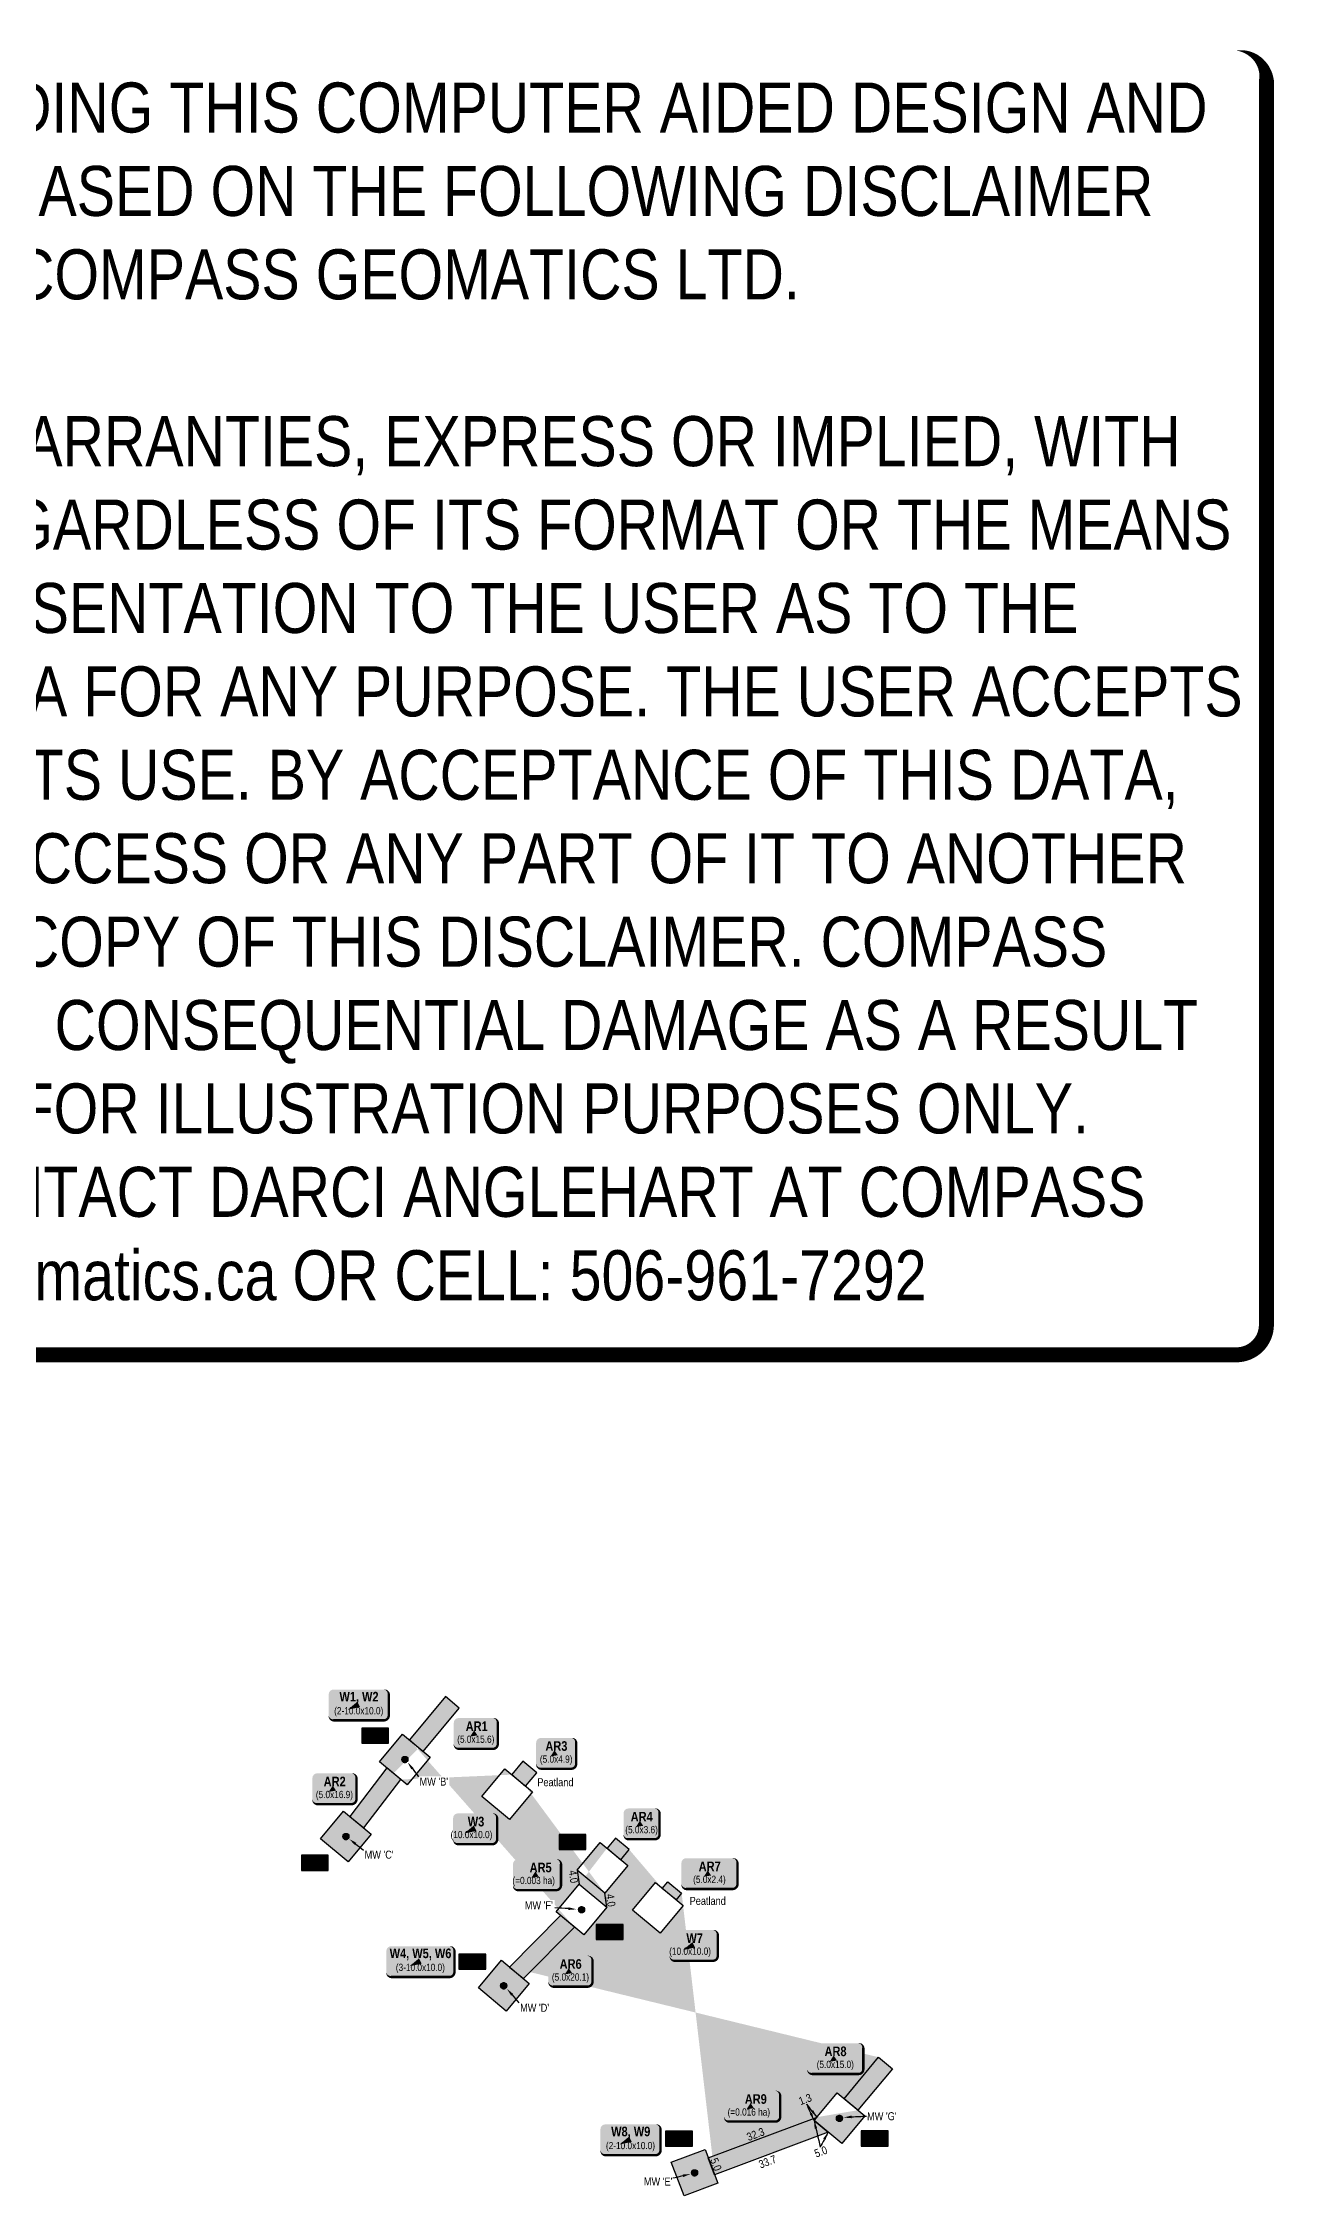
# Model space of a CAD drawing. Extents: x 615244 to 619192, y 6190523 to 6193377.
# Drawn here: x 617655 to 619192, y 6190688 to 6193377 of the extents above; entities that cross this region are included whole.
import ezdxf
from ezdxf.enums import TextEntityAlignment as Align

# ---------------------------------------------------------------- set-up
doc = ezdxf.new("R2010")
doc.units = 0
doc.header["$LTSCALE"] = 5
doc.layers.add('DISCLAIMER', color=7, linetype='Continuous', plot=False)
for name, color, linetype in [('P-TEMP-BLOCKS', 250, 'Continuous'), ('P-TEMP-BLUE', 146, 'Continuous'), ('P-TEMP-BLUE-T', 146, 'Continuous'), ('WETLAND', 143, 'Continuous')]:
    doc.layers.add(name, color=color, linetype=linetype)
doc.layers.add('P-TEMP-BLUE-H', color=7, linetype='Continuous', true_color=0x99e6ff)
doc.styles.add('80', font='ARIALN.TTF', dxfattribs={"height": 10})
doc.styles.add('80CG', font='ARIALN.TTF', dxfattribs={"height": 10})
doc.styles.add('80L', font='ARIALN.TTF', dxfattribs={"height": 10})
doc.styles.add('BOLD', font='ARIALNB.TTF')
doc.dimstyles.new('Compass 5 000', dxfattribs={"dimscale": 5, "dimtxt": 9, "dimasz": 2, "dimexe": 0.2, "dimexo": 0.0625, "dimgap": 0.5, "dimtad": 0, "dimtih": 1, "dimtoh": 1, "dimzin": 0, "dimdsep": 46, "dimtxsty": '80CG', "dimcen": 0.1, "dimse1": 1, "dimse2": 1, "dimclrd": 256, "dimclrt": 256, "dimaunit": 1, "dimadec": 4, "dimazin": 0, "dimtfac": 0.06, "dimtofl": 0, "dimtmove": 0, "dimatfit": 1, "dimfxl": 0.2, "dimtolj": 1, "dimtzin": 0, "dimlwd": -1, "dimarcsym": 0})

# ---------------------------------------------------------------- blocks, each defined once
blk = doc.blocks.new('Temp_Area5')
at = {"true_color": 0x99e6ff}
h = blk.add_hatch(color=141, dxfattribs=at)
h.dxf.hatch_style = 1
h.paths.add_polyline_path([(-16.82711371331243, -9.436567862801894), (16.33187767662457, -9.436567862801894), (16.33187767662457, 9.053714016554295), (-16.82711371331243, 9.053714016554295)])
at = {"color": 250}
for points in [[(-17.02711371331247, -9.636567862801712), (16.53187767662462, -9.636567862801712), (16.53187767662462, 9.253714016554113), (-17.02711371331247, 9.253714016554113)], [(-16.92711371331245, -9.536567862801803), (16.43187767662459, -9.536567862801803), (16.43187767662459, 9.153714016554204), (-16.92711371331245, 9.153714016554204)]]:
    blk.add_lwpolyline(points, close=True, dxfattribs=at)
at = {"color": 250, "style": '80L'}
blk.add_attdef('TEMPORARY', text='', height=9, dxfattribs=at).set_placement((0.001048257894581184, -0.1484938545327168), align=Align.MIDDLE_CENTER)
blk = doc.blocks.new('*U432')
at = {"true_color": 0x99e6ff}
h = blk.add_hatch(color=141, dxfattribs=at)
edge = h.paths.add_edge_path()
edge.add_line((-31.49999999999999, -20), (31.49999999999999, -20))
edge.add_arc((31.49999999999999, -14), 6, 270, 360)
edge.add_line((37.49999999999999, -14), (37.49999999999999, 12.5))
edge.add_arc((31.49999999999999, 12.5), 6, 0, 90)
edge.add_line((31.49999999999999, 18.5), (-31.49999999999999, 18.5))
edge.add_arc((-31.49999999999999, 12.5), 6, 90, 180)
edge.add_line((-37.49999999999999, 12.5), (-37.49999999999999, -14))
edge.add_arc((-31.49999999999999, -14), 6, 180, 270)
at = {"color": 250, "flags": 128}
blk.add_lwpolyline([(-31.49999999999999, -20, 3, 3, 0), (31.49999999999999, -20, 3, 3, 0.414213562373095), (37.49999999999999, -14, 3, 3, 0), (37.49999999999999, 12.5, 3, 0, 0.414213562373095), (31.49999999999999, 18.5, 0, 0, 0), (-31.49999999999999, 18.5, 0, 0, 0.414213562373095), (-37.49999999999999, 12.5, 0, 0, 0), (-37.49999999999999, -14, 0, 3, 0.414213562373095)], format="xyseb", close=True, dxfattribs=at)
at = {"flags": 128}
blk.add_lwpolyline([(-13.67543762246406, -6.683399548637027, 0, 7.5, 0), (-3.398394867633905e-15, 0, 0, 0, 0)], format="xyseb", dxfattribs=at)
at = {"color": 250}
for tag, p, height, style in [('TEMP_AREA_W1_001', (-9.212824010914055, 2.244292974654144), 12, 'BOLD'), ('ENTER_TEXT_001', (-30.65893587994544, -12.47010782646594), 9, '80')]:
    blk.add_attdef(tag, p, '', height=height, dxfattribs=dict(at, style=style))
blk = doc.blocks.new('*U437')
at = {"true_color": 0x99e6ff}
h = blk.add_hatch(color=141, dxfattribs=at)
edge = h.paths.add_edge_path()
edge.add_line((-21.49999999999998, -20), (21.49999999999998, -20))
edge.add_arc((21.49999999999998, -14), 6, 270, 360)
edge.add_line((27.49999999999998, -14), (27.49999999999998, 12.5))
edge.add_arc((21.49999999999998, 12.5), 6, 0, 90)
edge.add_line((21.49999999999998, 18.5), (-21.49999999999998, 18.5))
edge.add_arc((-21.49999999999998, 12.5), 6, 90, 180)
edge.add_line((-27.49999999999998, 12.5), (-27.49999999999998, -14))
edge.add_arc((-21.49999999999998, -14), 6, 180, 270)
at = {"color": 250, "flags": 128}
blk.add_lwpolyline([(-21.49999999999998, -20, 3, 3, 0), (21.49999999999998, -20, 3, 3, 0.414213562373095), (27.49999999999998, -14, 3, 3, 0), (27.49999999999998, 12.5, 3, 0, 0.414213562373095), (21.49999999999998, 18.5, 0, 0, 0), (-21.49999999999998, 18.5, 0, 0, 0.414213562373095), (-27.49999999999998, 12.5, 0, 0, 0), (-27.49999999999998, -14, 0, 3, 0.414213562373095)], format="xyseb", close=True, dxfattribs=at)
at = {"flags": 128}
blk.add_lwpolyline([(-13.67543762246406, -6.683399548637027, 0, 7.5, 0), (-3.398394867633905e-15, 0, 0, 0, 0)], format="xyseb", dxfattribs=at)
at = {"color": 250}
for tag, p, height, style in [('TEMP_AREA_W1_001', (-9.212824010914055, 2.244292974654144), 12, 'BOLD'), ('ENTER_TEXT_001', (-30.65893587994544, -12.47010782646594), 9, '80')]:
    blk.add_attdef(tag, p, '', height=height, dxfattribs=dict(at, style=style))
blk = doc.blocks.new('*U433')
at = {"true_color": 0x99e6ff}
h = blk.add_hatch(color=141, dxfattribs=at)
edge = h.paths.add_edge_path()
edge.add_line((-36.49999999999999, -20), (36.49999999999999, -20))
edge.add_arc((36.49999999999999, -14), 6, 270, 360)
edge.add_line((42.49999999999999, -14), (42.49999999999999, 12.5))
edge.add_arc((36.49999999999999, 12.5), 6, 0, 90)
edge.add_line((36.49999999999999, 18.5), (-36.49999999999999, 18.5))
edge.add_arc((-36.49999999999999, 12.5), 6, 90, 180)
edge.add_line((-42.49999999999999, 12.5), (-42.49999999999999, -14))
edge.add_arc((-36.49999999999999, -14), 6, 180, 270)
at = {"color": 250, "flags": 128}
blk.add_lwpolyline([(-36.49999999999999, -20, 3, 3, 0), (36.49999999999999, -20, 3, 3, 0.414213562373095), (42.49999999999999, -14, 3, 3, 0), (42.49999999999999, 12.5, 3, 0, 0.414213562373095), (36.49999999999999, 18.5, 0, 0, 0), (-36.49999999999999, 18.5, 0, 0, 0.414213562373095), (-42.49999999999999, 12.5, 0, 0, 0), (-42.49999999999999, -14, 0, 3, 0.414213562373095)], format="xyseb", close=True, dxfattribs=at)
at = {"flags": 128}
blk.add_lwpolyline([(-13.67543762246406, -6.683399548637027, 0, 7.5, 0), (-3.398394867633905e-15, 0, 0, 0, 0)], format="xyseb", dxfattribs=at)
at = {"color": 250}
for tag, p, height, style in [('TEMP_AREA_W1_001', (-9.212824010914055, 2.244292974654144), 12, 'BOLD'), ('ENTER_TEXT_001', (-30.65893587994544, -12.47010782646594), 9, '80')]:
    blk.add_attdef(tag, p, '', height=height, dxfattribs=dict(at, style=style))
blk = doc.blocks.new('*U439')
at = {"true_color": 0x99e6ff}
h = blk.add_hatch(color=141, dxfattribs=at)
edge = h.paths.add_edge_path()
edge.add_line((-23.99999999999998, -20), (23.99999999999998, -20))
edge.add_arc((23.99999999999998, -14), 6, 270, 360)
edge.add_line((29.99999999999998, -14), (29.99999999999998, 12.5))
edge.add_arc((23.99999999999998, 12.5), 6, 0, 90)
edge.add_line((23.99999999999998, 18.5), (-23.99999999999998, 18.5))
edge.add_arc((-23.99999999999998, 12.5), 6, 90, 180)
edge.add_line((-29.99999999999998, 12.5), (-29.99999999999998, -14))
edge.add_arc((-23.99999999999998, -14), 6, 180, 270)
at = {"color": 250, "flags": 128}
blk.add_lwpolyline([(-23.99999999999998, -20, 3, 3, 0), (23.99999999999998, -20, 3, 3, 0.414213562373095), (29.99999999999998, -14, 3, 3, 0), (29.99999999999998, 12.5, 3, 0, 0.414213562373095), (23.99999999999998, 18.5, 0, 0, 0), (-23.99999999999998, 18.5, 0, 0, 0.414213562373095), (-29.99999999999998, 12.5, 0, 0, 0), (-29.99999999999998, -14, 0, 3, 0.414213562373095)], format="xyseb", close=True, dxfattribs=at)
at = {"flags": 128}
blk.add_lwpolyline([(-13.67543762246406, -6.683399548637027, 0, 7.5, 0), (-3.398394867633905e-15, 0, 0, 0, 0)], format="xyseb", dxfattribs=at)
at = {"color": 250}
for tag, p, height, style in [('TEMP_AREA_W1_001', (-9.212824010914055, 2.244292974654144), 12, 'BOLD'), ('ENTER_TEXT_001', (-30.65893587994544, -12.47010782646594), 9, '80')]:
    blk.add_attdef(tag, p, '', height=height, dxfattribs=dict(at, style=style))
blk = doc.blocks.new('*U436')
at = {"true_color": 0x99e6ff}
h = blk.add_hatch(color=141, dxfattribs=at)
edge = h.paths.add_edge_path()
edge.add_line((-21.49999999999998, -20), (21.49999999999998, -20))
edge.add_arc((21.49999999999998, -14), 6, 270, 360)
edge.add_line((27.49999999999998, -14), (27.49999999999998, 12.5))
edge.add_arc((21.49999999999998, 12.5), 6, 0, 90)
edge.add_line((21.49999999999998, 18.5), (-21.49999999999998, 18.5))
edge.add_arc((-21.49999999999998, 12.5), 6, 90, 180)
edge.add_line((-27.49999999999998, 12.5), (-27.49999999999998, -14))
edge.add_arc((-21.49999999999998, -14), 6, 180, 270)
at = {"color": 250, "flags": 128}
blk.add_lwpolyline([(-21.49999999999998, -20, 3, 3, 0), (21.49999999999998, -20, 3, 3, 0.414213562373095), (27.49999999999998, -14, 3, 3, 0), (27.49999999999998, 12.5, 3, 0, 0.414213562373095), (21.49999999999998, 18.5, 0, 0, 0), (-21.49999999999998, 18.5, 0, 0, 0.414213562373095), (-27.49999999999998, 12.5, 0, 0, 0), (-27.49999999999998, -14, 0, 3, 0.414213562373095)], format="xyseb", close=True, dxfattribs=at)
at = {"flags": 128}
blk.add_lwpolyline([(-7.081401559401108, -4.654953460092017, 0, 7.499999999999999, 0), (-3.398394867633905e-15, 0, 0, 0, 0)], format="xyseb", dxfattribs=at)
at = {"color": 250}
for tag, p, height, style in [('TEMP_AREA_W1_001', (-9.212824010914055, 2.244292974654144), 12, 'BOLD'), ('ENTER_TEXT_001', (-30.65893587994544, -12.47010782646594), 9, '80')]:
    blk.add_attdef(tag, p, '', height=height, dxfattribs=dict(at, style=style))
blk = doc.blocks.new('*U434')
at = {"true_color": 0x99e6ff}
h = blk.add_hatch(color=141, dxfattribs=at)
edge = h.paths.add_edge_path()
edge.add_line((-28.99999999999999, -20), (28.99999999999999, -20))
edge.add_arc((28.99999999999999, -14), 6, 270, 360)
edge.add_line((34.99999999999999, -14), (34.99999999999999, 12.5))
edge.add_arc((28.99999999999999, 12.5), 6, 0, 90)
edge.add_line((28.99999999999999, 18.5), (-28.99999999999999, 18.5))
edge.add_arc((-28.99999999999999, 12.5), 6, 90, 180)
edge.add_line((-34.99999999999999, 12.5), (-34.99999999999999, -14))
edge.add_arc((-28.99999999999999, -14), 6, 180, 270)
at = {"color": 250, "flags": 128}
blk.add_lwpolyline([(-28.99999999999999, -20, 3, 3, 0), (28.99999999999999, -20, 3, 3, 0.414213562373095), (34.99999999999999, -14, 3, 3, 0), (34.99999999999999, 12.5, 3, 0, 0.414213562373095), (28.99999999999999, 18.5, 0, 0, 0), (-28.99999999999999, 18.5, 0, 0, 0.414213562373095), (-34.99999999999999, 12.5, 0, 0, 0), (-34.99999999999999, -14, 0, 3, 0.414213562373095)], format="xyseb", close=True, dxfattribs=at)
at = {"flags": 128}
blk.add_lwpolyline([(-7.081401559401108, -4.654953460092017, 0, 7.499999999999999, 0), (-3.398394867633905e-15, 0, 0, 0, 0)], format="xyseb", dxfattribs=at)
at = {"color": 250}
for tag, p, height, style in [('TEMP_AREA_W1_001', (-9.212824010914055, 2.244292974654144), 12, 'BOLD'), ('ENTER_TEXT_001', (-30.65893587994544, -12.47010782646594), 9, '80')]:
    blk.add_attdef(tag, p, '', height=height, dxfattribs=dict(at, style=style))
blk = doc.blocks.new('*U438')
at = {"true_color": 0x99e6ff}
h = blk.add_hatch(color=141, dxfattribs=at)
edge = h.paths.add_edge_path()
edge.add_line((-16.49999999999998, -20), (16.49999999999998, -20))
edge.add_arc((16.49999999999998, -14), 6, 270, 360)
edge.add_line((22.49999999999998, -14), (22.49999999999998, 12.5))
edge.add_arc((16.49999999999998, 12.5), 6, 0, 90)
edge.add_line((16.49999999999998, 18.5), (-16.49999999999998, 18.5))
edge.add_arc((-16.49999999999998, 12.5), 6, 90, 180)
edge.add_line((-22.49999999999998, 12.5), (-22.49999999999998, -14))
edge.add_arc((-16.49999999999998, -14), 6, 180, 270)
at = {"color": 250, "flags": 128}
blk.add_lwpolyline([(-16.49999999999998, -20, 3, 3, 0), (16.49999999999998, -20, 3, 3, 0.414213562373095), (22.49999999999998, -14, 3, 3, 0), (22.49999999999998, 12.5, 3, 0, 0.414213562373095), (16.49999999999998, 18.5, 0, 0, 0), (-16.49999999999998, 18.5, 0, 0, 0.414213562373095), (-22.49999999999998, 12.5, 0, 0, 0), (-22.49999999999998, -14, 0, 3, 0.414213562373095)], format="xyseb", close=True, dxfattribs=at)
at = {"flags": 128}
blk.add_lwpolyline([(-7.081401559401108, -4.654953460092017, 0, 7.499999999999999, 0), (-3.398394867633905e-15, 0, 0, 0, 0)], format="xyseb", dxfattribs=at)
at = {"color": 250}
for tag, p, height, style in [('TEMP_AREA_W1_001', (-9.212824010914055, 2.244292974654144), 12, 'BOLD'), ('ENTER_TEXT_001', (-30.65893587994544, -12.47010782646594), 9, '80')]:
    blk.add_attdef(tag, p, '', height=height, dxfattribs=dict(at, style=style))
blk = doc.blocks.new('*U435')
at = {"true_color": 0x99e6ff}
h = blk.add_hatch(color=141, dxfattribs=at)
edge = h.paths.add_edge_path()
edge.add_line((-18.99999999999998, -20), (18.99999999999998, -20))
edge.add_arc((18.99999999999998, -14), 6, 270, 360)
edge.add_line((24.99999999999998, -14), (24.99999999999998, 12.5))
edge.add_arc((18.99999999999998, 12.5), 6, 0, 90)
edge.add_line((18.99999999999998, 18.5), (-18.99999999999998, 18.5))
edge.add_arc((-18.99999999999998, 12.5), 6, 90, 180)
edge.add_line((-24.99999999999998, 12.5), (-24.99999999999998, -14))
edge.add_arc((-18.99999999999998, -14), 6, 180, 270)
at = {"color": 250, "flags": 128}
blk.add_lwpolyline([(-18.99999999999998, -20, 3, 3, 0), (18.99999999999998, -20, 3, 3, 0.414213562373095), (24.99999999999998, -14, 3, 3, 0), (24.99999999999998, 12.5, 3, 0, 0.414213562373095), (18.99999999999998, 18.5, 0, 0, 0), (-18.99999999999998, 18.5, 0, 0, 0.414213562373095), (-24.99999999999998, 12.5, 0, 0, 0), (-24.99999999999998, -14, 0, 3, 0.414213562373095)], format="xyseb", close=True, dxfattribs=at)
at = {"flags": 128}
blk.add_lwpolyline([(-7.081401559401108, -4.654953460092017, 0, 7.499999999999999, 0), (-3.398394867633905e-15, 0, 0, 0, 0)], format="xyseb", dxfattribs=at)
at = {"color": 250}
for tag, p, height, style in [('TEMP_AREA_W1_001', (-9.212824010914055, 2.244292974654144), 12, 'BOLD'), ('ENTER_TEXT_001', (-30.65893587994544, -12.47010782646594), 9, '80')]:
    blk.add_attdef(tag, p, '', height=height, dxfattribs=dict(at, style=style))
blk = doc.blocks.new('*U474')
at = {"true_color": 0x99e6ff}
h = blk.add_hatch(color=141, dxfattribs=at)
edge = h.paths.add_edge_path()
edge.add_line((-23.99999999999998, -20), (23.99999999999998, -20))
edge.add_arc((23.99999999999998, -14), 6, 270, 360)
edge.add_line((29.99999999999998, -14), (29.99999999999998, 12.5))
edge.add_arc((23.99999999999998, 12.5), 6, 0, 90)
edge.add_line((23.99999999999998, 18.5), (-23.99999999999998, 18.5))
edge.add_arc((-23.99999999999998, 12.5), 6, 90, 180)
edge.add_line((-29.99999999999998, 12.5), (-29.99999999999998, -14))
edge.add_arc((-23.99999999999998, -14), 6, 180, 270)
at = {"color": 250, "flags": 128}
blk.add_lwpolyline([(-23.99999999999998, -20, 3, 3, 0), (23.99999999999998, -20, 3, 3, 0.414213562373095), (29.99999999999998, -14, 3, 3, 0), (29.99999999999998, 12.5, 3, 0, 0.414213562373095), (23.99999999999998, 18.5, 0, 0, 0), (-23.99999999999998, 18.5, 0, 0, 0.414213562373095), (-29.99999999999998, 12.5, 0, 0, 0), (-29.99999999999998, -14, 0, 3, 0.414213562373095)], format="xyseb", close=True, dxfattribs=at)
at = {"flags": 128}
blk.add_lwpolyline([(-7.081401559401108, -4.654953460092017, 0, 7.499999999999999, 0), (-3.398394867633905e-15, 0, 0, 0, 0)], format="xyseb", dxfattribs=at)
at = {"color": 250}
for tag, p, height, style in [('TEMP_AREA_W1_001', (-9.212824010914055, 2.244292974654144), 12, 'BOLD'), ('ENTER_TEXT_001', (-30.65893587994544, -12.47010782646594), 9, '80')]:
    blk.add_attdef(tag, p, '', height=height, dxfattribs=dict(at, style=style))
blk = doc.blocks.new('*X476')
at = {"color": 0}
for p, q in [((102.1094049487953, -2068.437499979057), (108.8194924476853, -2068.437499977681)), ((102.1191798644287, -2061.562499979055), (108.8097175292317, -2061.562499977683)), ((102.1784354255079, -2061.718749979043), (108.7504619709123, -2061.718749977695)), ((102.1879619695661, -2068.281249979041), (108.7409354241622, -2068.281249977697)), ((102.2771027379302, -2068.593749979023), (108.6517946586145, -2068.593749977715)), ((102.2878621285118, -2061.40624997902), (108.6410352650845, -2061.406249977717)), ((102.3346854254759, -2061.874999979011), (108.5942119708803, -2061.874999977727)), ((102.3442119695982, -2068.124999979009), (108.5846854241942, -2068.124999977729)), ((102.4622491952518, -2068.749999978985), (108.4666482013569, -2068.749999977753)), ((102.4741723273316, -2061.249999978982), (108.4547250662005, -2061.249999977756)), ((102.4909354254438, -2062.031249978979), (108.4379619708482, -2062.031249977759)), ((102.5004619696302, -2067.968749978977), (108.4284354242263, -2067.968749977761)), ((102.6471854254118, -2062.187499978947), (108.2817119708161, -2062.187499977791)), ((102.6567119696623, -2067.812499978945), (108.2721854242583, -2067.812499977793)), ((102.6683082661785, -2068.906249978942), (108.2605891304943, -2068.906249977796)), ((102.6816488152516, -2061.09374997894), (108.2472485782165, -2061.093749977798)), ((102.8034354253797, -2062.343749978915), (108.1254619707841, -2062.343749977823)), ((102.8129619696943, -2067.656249978913), (108.1159354242903, -2067.656249977825)), ((102.9003167494299, -2069.062499978895), (108.028580647307, -2069.062499977843)), ((102.9154548814566, -2060.937499978892), (108.0134425119474, -2060.937499977846)), ((102.9596854253477, -2062.499999978882), (107.969211970752, -2062.499999977855)), ((102.9692119697264, -2067.499999978881), (107.9596854243224, -2067.499999977857)), ((103.1159354253157, -2062.656249978851), (107.81296197072, -2062.656249977887)), ((103.1254619697584, -2067.343749978849), (107.8034354243544, -2067.343749977889)), ((103.1661197702906, -2069.21874997884), (107.7627776265104, -2069.218749977897)), ((103.1836734699236, -2060.781249978837), (107.7452239234163, -2060.781249977901)), ((103.2721854252836, -2062.812499978818), (107.6567119706879, -2062.812499977919)), ((103.2817119697905, -2067.187499978817), (107.6471854243865, -2067.187499977921)), ((103.4284354252516, -2062.968749978786), (107.5004619706559, -2062.968749977952)), ((103.4379619698225, -2067.031249978785), (107.4909354244185, -2067.031249977953)), ((103.479245699491, -2069.374999978776), (107.4496516973741, -2069.374999977962)), ((103.5003525496226, -2060.624999978772), (107.4285448436532, -2060.624999977966)), ((103.5846854252195, -2063.124999978754), (107.3442119706238, -2063.124999977983)), ((103.5942119698546, -2066.874999978752), (107.3346854244505, -2066.874999977985)), ((103.7409354251875, -2063.281249978722), (107.1879619705918, -2063.281249978015)), ((103.7504619698866, -2066.718749978721), (107.1784354244826, -2066.718749978017)), ((103.867289374156, -2069.531249978696), (107.0616080227732, -2069.531249978041)), ((103.8945494675147, -2060.468749978691), (107.034347925697, -2060.468749978047)), ((103.8971854251554, -2063.43749997869), (107.0317119705597, -2063.437499978048)), ((103.9067119699187, -2066.562499978688), (107.0221854245146, -2066.562499978049)), ((104.0534354251234, -2063.593749978658), (106.8754619705277, -2063.593749978079)), ((104.0629619699507, -2066.406249978656), (106.8659354245467, -2066.406249978081)), ((104.2096854250913, -2063.749999978626), (106.7192119704956, -2063.749999978112)), ((104.2192119699828, -2066.249999978624), (106.7096854245787, -2066.249999978113)), ((104.3659354250593, -2063.906249978594), (106.5629619704635, -2063.906249978143)), ((104.3754619700148, -2066.093749978592), (106.5534354246107, -2066.093749978145)), ((104.4099456200539, -2069.687499978585), (106.5189517769394, -2069.687499978153)), ((104.4531795042804, -2060.312499978576), (106.4757178888672, -2060.312499978162)), ((104.5221854250272, -2064.062499978562), (106.4067119704315, -2064.062499978176)), ((104.5317119700469, -2065.93749997856), (106.3971854246428, -2065.937499978178)), ((104.6784354249952, -2064.21874997853), (106.2504619703994, -2064.218749978208)), ((104.6879619700789, -2065.781249978528), (106.2409354246748, -2065.781249978209)), ((104.8346854249632, -2064.374999978498), (106.0942119703674, -2064.37499997824)), ((104.844211970111, -2065.624999978496), (106.0846854247069, -2065.624999978242)), ((104.9909354249311, -2064.531249978466), (105.9379619703353, -2064.531249978272)), ((105.000461970143, -2065.468749978464), (105.9284354247389, -2065.468749978274)), ((105.1471854248991, -2064.687499978434), (105.7817119703033, -2064.687499978304)), ((105.1567119701751, -2065.312499978432), (105.7721854247709, -2065.312499978306)), ((105.303435424867, -2064.843749978402), (105.6254619702712, -2064.843749978336)), ((105.3129619702071, -2065.1562499784), (105.615935424803, -2065.156249978338))]:
    blk.add_line(p, q, dxfattribs=at)
blk = doc.blocks.new('Pile')
h = blk.add_hatch(color=255)
h.dxf.hatch_style = 1
edge = h.paths.add_edge_path()
edge.add_arc((0, 0), 0.8680000000000002, 0, 360)
at = {"color": 224}
for p, q in [((0.5430580079482752, -0.543058007951231), (-0.5430580079519132, 0.543058007951231)), ((-0.5430580079519132, -0.543058007951231), (0.5430580079482752, 0.543058007951231))]:
    blk.add_line(p, q, dxfattribs=at)
blk.add_circle((0, 0), 0.7680000000000002, dxfattribs=at)
at = {"color": 224, "xscale": 0.16, "yscale": 0.16, "zscale": 0.16}
blk.add_blockref('*X476', (-16.87431179160922, 330.4007621201715), dxfattribs=at)
blk = doc.blocks.new('Disclaimer_Legal')
at = {"layer": 'DISCLAIMER', "color": 254, "flags": 128}
blk.add_lwpolyline([(-3612.859355113964, -1104.601793492536, 37.5, 37.5, 0), (4096.10254652852, -1104.601793492536, 37.5, 37.5, 0.414213562373095), (4171.10254652852, -1029.601793492536, 37.5, 37.5, 0), (4171.10254652852, 2078.694150954953, 37.5, 0, 0.414213562373095), (4096.10254652852, 2153.694150954953, 0, 0, 0), (-3612.859355113964, 2153.694150954953, 0, 0, 0.414213562373095), (-3687.859355113964, 2078.694150954953, 0, 0, 0), (-3687.859355113964, -1029.601793492536, 0, 37.5, 0.414213562373095)], format="xyseb", close=True, dxfattribs=at)
at = {"layer": 'DISCLAIMER', "color": 254, "insert": (241.6215957072782, 533.9211787312088), "char_height": 125, "width": 7717.567617301413, "attachment_point": 5, "style": '80'}
blk.add_mtext('NOTICE TO THE CORPORATION, PERSON &/OR PERSONS REGARDING THIS COMPUTER AIDED DESIGN AND DRAFTING (CADD) FILES. ACCEPTANCE OF THE CADD DATA IS BASED ON THE FOLLOWING DISCLAIMER WHICH COVERS ALL CADD DATA RECIEVED FROM COMPASS GEOMATICS LTD.\\P{\\fArial Narrow|b1|i0|c0|p34;DISCLAIMER}\\PCOMPASS GEOMATICS LTD. MAKES NO REPRESENTATION OR WARRANTIES, EXPRESS OR IMPLIED, WITH RESPECT TO THE REUSE OF THE DATA PROVIDED HEREWITH, REGARDLESS OF ITS FORMAT OR THE MEANS OF ITS TRANSMISSION. THERE IS NO GUARANTEE OR REPRESENTATION TO THE USER AS TO THE ACCURACY, CURRENCY, SUITABILITY OR RELIABILITY OF THIS DATA FOR ANY PURPOSE. THE USER ACCEPTS THE DATA "AS IS", AND ASSUMES ALL RISKS ASSOCIATED WITH ITS USE. BY ACCEPTANCE OF THIS DATA, THE USER AGREES NOT TO TRANSMIT THIS DATA OR PROVIDE ACCESS OR ANY PART OF IT TO ANOTHER PARTY UNLESS THE USER SHALL INCLUDE WITH THE DATA A COPY OF THIS DISCLAIMER. COMPASS GEOMATICS LTD. ASSUMES NO RESPONSIBILITY FOR ACTUAL OR CONSEQUENTIAL DAMAGE AS A RESULT OF ANY USER\'S RELIANCE ON THIS DATA. THIS CADD FILE IS FOR ILLUSTRATION PURPOSES ONLY.\\PIF YOU REQUIRE MORE ACCURATE INFORMATION, PLEASE CONTACT DARCI ANGLEHART AT COMPASS GEOMATICS LTD. VIA EMAIL: darci.anglehart@compassgeomatics.ca OR CELL: 506-961-7292', dxfattribs=at)

msp = doc.modelspace()

# ---------------------------------------------------------------- hatches: boundary and pattern name
at = {"layer": 'P-TEMP-BLUE-H'}
h = msp.add_hatch(color=256, dxfattribs=at)
h.dxf.hatch_style = 1
h.paths.add_polyline_path([(618481.7294809079, 6190745.855587635), (618497.5550456798, 6190703.74616975), (618455.4456277981, 6190687.920604981), (618439.620063022, 6190730.030022855)])
h.paths.add_polyline_path([(618646.7180506587, 6190816.596659897), (618681.28498012, 6190787.808138537), (618652.496458768, 6190753.241209078), (618617.9295293024, 6190782.029730436)], flags=17)
h.paths.add_polyline_path([(618419.7246090915, 6191079.331418034), (618454.291538553, 6191050.542896679), (618425.5030172009, 6191015.975967223), (618390.9360877353, 6191044.764488577)], flags=16)
h.paths.add_polyline_path([(618350.7085990764, 6191129.50320527), (618385.2755285419, 6191100.714683915), (618356.4870071857, 6191066.147754443), (618321.9200777202, 6191094.936275805)], flags=16)
h.paths.add_polyline_path([(618227.4217228455, 6190982.253977641), (618261.988652311, 6190953.465456286), (618233.2001309549, 6190918.898526818), (618198.6332014893, 6190947.687048176)], flags=17)
h.paths.add_polyline_path([(618324.6397828835, 6191077.266605847), (618359.2067123491, 6191048.478084495), (618330.4181909928, 6191013.911155021), (618295.8512615273, 6191042.699676386)], flags=16)
h.paths.add_polyline_path([(618231.7007418942, 6191221.376101398), (618266.2676713598, 6191192.587580043), (618237.4791500035, 6191158.02065058), (618202.912220538, 6191186.809171934)], flags=16)
h.paths.add_polyline_path([(618030.3108826202, 6191168.631393284), (618064.8778120858, 6191139.842871925), (618036.0892907295, 6191105.275942461), (618001.522361264, 6191134.064463816)])
h.paths.add_polyline_path([(618103.9648476791, 6191264.86333737), (618138.5317771446, 6191236.074816011), (618109.7432557885, 6191201.507886548), (618075.176326323, 6191230.296407902)], flags=17)
edge = h.paths.add_edge_path()
edge.add_line((618493.5986544875, 6190714.273524224), (618635.32918374, 6190767.538702996))
edge.add_line((618485.6858721009, 6190735.328233168), (618621.564306613, 6190786.394077227))
edge.add_line((618672.6432064619, 6190795.005303268), (618715.7551378941, 6190846.770877289))
edge.add_line((618655.359741729, 6190809.399563945), (618698.4716387717, 6190861.165096673))
edge.add_line((618237.5531161636, 6190973.816206697), (618301.4131925157, 6191038.06750999))
edge.add_line((618254.9035672159, 6190959.366157523), (618318.7636435649, 6191023.617460812))
edge.add_line((618112.6065800445, 6191257.666207031), (618157.5656308351, 6191311.649401174))
edge.add_line((618129.8900447773, 6191243.271946354), (618174.849095568, 6191297.255140496))
edge.add_line((618038.2332875121, 6191162.033343473), (618084.5227268896, 6191222.512405782))
edge.add_line((618055.5314115161, 6191147.62687405), (618101.8208508942, 6191208.105936359))
edge.add_line((618240.3424742603, 6191214.17897106), (618254.3726165207, 6191231.025231829))
edge.add_line((618271.6560812535, 6191216.630971149), (618257.625938992, 6191199.784710379))
edge.add_line((618356.4870071857, 6191066.147754443), (618359.2067123493, 6191048.478084492))
edge.add_line((618321.9200777202, 6191094.936275805), (618324.6397828838, 6191077.266605847))
edge.add_line((618359.3503314431, 6191122.306074926), (618369.8197515993, 6191134.876908408))
edge.add_line((618376.6337961744, 6191107.911814253), (618387.1032163333, 6191120.482647735))
edge.add_line((618428.3663414564, 6191072.134287703), (618435.2424913554, 6191080.390612701))
edge.add_line((618445.6498061883, 6191057.740027018), (618452.5259560873, 6191065.996352016))
h = msp.add_hatch(color=256, dxfattribs=at)
h.dxf.hatch_style = 1
h.paths.add_polyline_path([(618635.3291837396, 6190767.538702995), (618493.5986544875, 6190714.273524224), (618485.6858721009, 6190735.328233168), (618621.5643066128, 6190786.394077226), (618617.9295293024, 6190782.029730436)])
h.paths.add_polyline_path([(618698.4716387717, 6190861.165096678), (618715.7551378944, 6190846.77087729), (618672.6432064619, 6190795.005303268), (618655.359741729, 6190809.399563945)])
h.paths.add_polyline_path([(618435.2424913557, 6191080.3906127), (618452.525956087, 6191065.996352019), (618445.6498061883, 6191057.740027018), (618428.3663414564, 6191072.134287703)])
h.paths.add_polyline_path([(618387.1032163332, 6191120.482647729), (618369.8197515996, 6191134.876908414), (618359.3503314431, 6191122.306074926), (618376.6337961744, 6191107.911814253)])
h.paths.add_polyline_path([(618324.6397828835, 6191077.266605847), (618359.2067123491, 6191048.478084495), (618356.4870071857, 6191066.147754443), (618321.9200777202, 6191094.936275805)])
h.paths.add_polyline_path([(618318.7636435651, 6191023.617460811), (618301.4131925158, 6191038.067509992), (618237.5531161636, 6190973.816206697), (618254.9035672159, 6190959.366157523)])
h.paths.add_polyline_path([(618271.6560812535, 6191216.630971149), (618254.3726165207, 6191231.025231834), (618240.3424742603, 6191214.17897106), (618257.6259389924, 6191199.784710382)])
h.paths.add_polyline_path([(618174.849095568, 6191297.255140491), (618157.5656308351, 6191311.649401176), (618112.6065800445, 6191257.666207031), (618129.8900447773, 6191243.271946354)])
h.paths.add_polyline_path([(618101.8208508943, 6191208.105936357), (618084.5227268892, 6191222.51240578), (618038.2332875121, 6191162.033343473), (618055.5314115161, 6191147.62687405)])

# ---------------------------------------------------------------- linework, layer by layer
at = {"color": 224}
for points in [[(618311.318355923, 6191048.456380197), (618321.1410880056, 6191045.961731206), (618311.0402390654, 6191045.13578336)], [(618664.8812285445, 6190784.994448557), (618654.7835519348, 6190785.858315584), (618664.615581278, 6190788.316066215)]]:
    msp.add_solid(points, dxfattribs=at)
at = {"layer": 'P-TEMP-BLUE'}
for points in [[(618174.849095568, 6191297.255140491), (618157.5656308351, 6191311.649401176), (618112.6065800445, 6191257.666207031), (618129.8900447773, 6191243.271946354)], [(618103.9648476791, 6191264.86333737), (618138.5317771446, 6191236.074816011), (618109.7432557885, 6191201.507886548), (618075.176326323, 6191230.296407902)], [(618101.8208508943, 6191208.105936357), (618084.5227268892, 6191222.51240578), (618038.2332875121, 6191162.033343473), (618055.5314115161, 6191147.62687405)], [(618271.6560812535, 6191216.630971149), (618254.3726165207, 6191231.025231834), (618240.3424742603, 6191214.17897106), (618257.6259389924, 6191199.784710382)], [(618030.3108826202, 6191168.631393284), (618064.8778120858, 6191139.842871925), (618036.0892907295, 6191105.275942461), (618001.522361264, 6191134.064463816)], [(618387.1032163332, 6191120.482647729), (618369.8197515996, 6191134.876908414), (618359.3503314431, 6191122.306074926), (618376.6337961744, 6191107.911814253)], [(618350.7085990764, 6191129.50320527), (618385.2755285419, 6191100.714683915), (618356.4870071857, 6191066.147754443), (618321.9200777202, 6191094.936275805)], [(618324.6397828835, 6191077.266605847), (618359.2067123491, 6191048.478084495), (618356.4870071857, 6191066.147754443), (618321.9200777202, 6191094.936275805)], [(618419.7246090915, 6191079.331418034), (618454.291538553, 6191050.542896679), (618425.5030172009, 6191015.975967223), (618390.9360877353, 6191044.764488577)], [(618435.2424913557, 6191080.3906127), (618452.525956087, 6191065.996352019), (618445.6498061883, 6191057.740027018), (618428.3663414564, 6191072.134287703)], [(618324.6397828835, 6191077.266605847), (618359.2067123491, 6191048.478084495), (618330.4181909928, 6191013.911155021), (618295.8512615273, 6191042.699676386)], [(618318.7636435651, 6191023.617460811), (618301.4131925158, 6191038.067509992), (618237.5531161636, 6190973.816206697), (618254.9035672159, 6190959.366157523)], [(618227.4217228455, 6190982.253977641), (618261.988652311, 6190953.465456286), (618233.2001309549, 6190918.898526818), (618198.6332014893, 6190947.687048176)], [(618698.4716387717, 6190861.165096678), (618715.7551378944, 6190846.77087729), (618672.6432064619, 6190795.005303268), (618655.359741729, 6190809.399563945)], [(618646.7180506587, 6190816.596659897), (618681.28498012, 6190787.808138537), (618652.496458768, 6190753.241209078), (618617.9295293024, 6190782.029730436)], [(618635.3291837396, 6190767.538702995), (618493.5986544875, 6190714.273524224), (618485.6858721009, 6190735.328233168), (618621.5643066128, 6190786.394077226), (618617.9295293024, 6190782.029730436)], [(618481.7294809079, 6190745.855587635), (618497.5550456798, 6190703.74616975), (618455.4456277981, 6190687.920604981), (618439.620063022, 6190730.030022855)]]:
    msp.add_lwpolyline(points, close=True, dxfattribs=at)
at = {"layer": 'P-TEMP-BLUE', "flags": 128}
msp.add_lwpolyline([(618231.7007418942, 6191221.376101398), (618266.2676713598, 6191192.587580043), (618237.4791500035, 6191158.02065058), (618202.912220538, 6191186.809171934)], close=True, dxfattribs=at)

# ---------------------------------------------------------------- block references
for name, p, xscale, yscale, zscale in [('Disclaimer_Legal', (617097.1829257011, 6192290.911228118), 0.5, 0.5, 0.5), ('Pile', (618106.8540517353, 6191233.185611958), 4.998335000000003, 4.998335000000003, 4.998335000000003), ('Pile', (618033.2000866772, 6191136.953667871), 4.998335000000003, 4.998335000000003, 4.998335000000003), ('Pile', (618327.528986937, 6191045.588880435), 4.998335000000003, 4.998335000000003, 4.998335000000003), ('Pile', (618230.3109268999, 6190950.576252228), 4.998335000000003, 4.998335000000003, 4.998335000000003), ('Pile', (618649.6072547075, 6190784.918934492), 4.998335000000003, 4.998335000000003, 4.998335000000003), ('Pile', (618468.5875543493, 6190716.888096311), 4.998335000000003, 4.998335000000003, 4.998335000000003)]:
    msp.add_blockref(name, p, dxfattribs=dict(xscale=xscale, yscale=yscale, zscale=zscale))
at = {"layer": 'P-TEMP-BLOCKS'}
ref = msp.add_blockref('*U432', (618049.2736182387, 6191301.989008447), dxfattribs=dict(at, xscale=0.999667, yscale=0.999667, zscale=0.999667))
ref.add_attrib('TEMP_AREA_W1_001', 'W1, W2', (618025.1629594489, 6191305.570444013), dxfattribs={"layer": '0', "color": 250, "height": 11.99600399999997, "style": 'BOLD'})
ref.add_attrib('ENTER_TEXT_001', '(2-10.0x10.0)', (618018.6248917844, 6191289.523053167), dxfattribs={"layer": '0', "color": 250, "height": 8.997002999999985, "style": '80'})
at = {"layer": 'P-TEMP-BLOCKS', "xscale": 0.999667, "yscale": 0.999667, "zscale": 0.999667}
for name, p, values in [('Temp_Area5', (618070.0246739441, 6191262.920757336), {'TEMPORARY': 'W1'}), ('*U437', (618194.6326262645, 6191147.307934199), {'TEMP_AREA_W1_001': 'W3', 'ENTER_TEXT_001': '(10.0x10.0)'}), ('Temp_Area5', (618316.5231085409, 6191130.278349244), {'TEMPORARY': 'W4'}), ('Temp_Area5', (617994.7552056783, 6191104.175610355), {'TEMPORARY': 'W2'}), ('*U474', (618271.896107693, 6191089.949420337), {'TEMP_AREA_W1_001': 'AR5', 'ENTER_TEXT_001': '(=0.003 ha)'}), ('Temp_Area5', (618362.768609157, 6191017.701882783), {'TEMPORARY': 'W5'}), ('*U439', (618467.6405415008, 6191001.627317964), {'TEMP_AREA_W1_001': 'W7', 'ENTER_TEXT_001': '(10.0x10.0)'}), ('Temp_Area5', (618191.3179165241, 6190980.7490409), {'TEMPORARY': 'W6'}), ('*U434', (618540.5791314676, 6190800.75221649), {'TEMP_AREA_W1_001': 'AR9', 'ENTER_TEXT_001': '(=0.016 ha)'}), ('Temp_Area5', (618449.5092659699, 6190759.621432719), {'TEMPORARY': 'W9'}), ('Temp_Area5', (618693.6726997752, 6190759.847309353), {'TEMPORARY': 'W8'})]:
    msp.add_blockref(name, p, dxfattribs=at).add_auto_attribs(values)
at = {"layer": 'P-TEMP-BLOCKS'}
ref = msp.add_blockref('*U436', (618195.4509410873, 6191266.38897061), dxfattribs=dict(at, xscale=0.999667, yscale=0.999667, zscale=0.999667))
ref.add_attrib('TEMP_AREA_W1_001', 'AR1', (618182.8289518855, 6191268.632516235), dxfattribs={"layer": '0', "color": 250, "height": 11.99600399999997, "style": 'BOLD'})
ref.add_attrib('ENTER_TEXT_001', '(5.0x15.6)', (618172.2495974029, 6191253.92301533), dxfattribs={"layer": '0', "color": 250, "height": 8.997002999999985, "style": '80'})
ref = msp.add_blockref('*U435', (618295.8107491534, 6191241.579509306), dxfattribs=dict(at, xscale=0.999667, yscale=0.999667, zscale=0.999667))
ref.add_attrib('TEMP_AREA_W1_001', 'AR3', (618282.3622958286, 6191243.925340091), dxfattribs={"layer": '0', "color": 250, "height": 11.99600399999997, "style": 'BOLD'})
ref.add_attrib('ENTER_TEXT_001', '(5.0x4.9)', (618275.475435756, 6191229.113554025), dxfattribs={"layer": '0', "color": 250, "height": 8.997002999999985, "style": '80'})
ref = msp.add_blockref('*U436', (618018.9072283327, 6191197.345430714), dxfattribs=dict(at, xscale=0.999667, yscale=0.999667, zscale=0.999667))
ref.add_attrib('TEMP_AREA_W1_001', 'AR2', (618005.5119632932, 6191199.588976339), dxfattribs={"layer": '0', "color": 250, "height": 11.99600399999997, "style": 'BOLD'})
ref.add_attrib('ENTER_TEXT_001', '(5.0x16.9)', (617995.7058846483, 6191184.879475433), dxfattribs={"layer": '0', "color": 250, "height": 8.997002999999985, "style": '80'})
ref = msp.add_blockref('*U438', (618402.4452122754, 6191153.420060444), dxfattribs=dict(at, xscale=0.999667, yscale=0.999667, zscale=0.999667))
ref.add_attrib('TEMP_AREA_W1_001', 'AR4', (618388.8658339411, 6191155.663606069), dxfattribs={"layer": '0', "color": 250, "height": 11.99600399999997, "style": 'BOLD'})
ref.add_attrib('ENTER_TEXT_001', '(5.0x3.6)', (618382.109898878, 6191140.954105164), dxfattribs={"layer": '0', "color": 250, "height": 8.997002999999985, "style": '80'})
ref = msp.add_blockref('*U434', (618487.2053093992, 6191091.3321848), dxfattribs=dict(at, xscale=0.999667, yscale=0.999667, zscale=0.999667))
ref.add_attrib('TEMP_AREA_W1_001', 'AR7', (618473.7732217007, 6191093.596187458), dxfattribs={"layer": '0', "color": 250, "height": 11.99600399999997, "style": 'BOLD'})
ref.add_attrib('ENTER_TEXT_001', '(5.0x2.4)', (618466.8699960018, 6191078.866229519), dxfattribs={"layer": '0', "color": 250, "height": 8.997002999999985, "style": '80'})
ref = msp.add_blockref('*U433', (618126.2390362875, 6190981.38702993), dxfattribs=dict(at, xscale=0.999667, yscale=0.999667, zscale=0.999667))
ref.add_attrib('TEMP_AREA_W1_001', 'W4, W5, W6', (618087.8984655222, 6190984.968465497), dxfattribs={"layer": '0', "color": 250, "height": 11.99600399999997, "style": 'BOLD'})
ref.add_attrib('ENTER_TEXT_001', '(3-10.0x10.0)', (618095.5903098332, 6190968.92107465), dxfattribs={"layer": '0', "color": 250, "height": 8.997002999999985, "style": '80'})
ref = msp.add_blockref('*U436', (618313.6639470945, 6190969.337433271), dxfattribs=dict(at, xscale=0.999667, yscale=0.999667, zscale=0.999667))
ref.add_attrib('TEMP_AREA_W1_001', 'AR6', (618300.1663968912, 6190971.683264061), dxfattribs={"layer": '0', "color": 250, "height": 11.99600399999997, "style": 'BOLD'})
ref.add_attrib('ENTER_TEXT_001', '(5.0x20.1)', (618290.46260341, 6190956.87147799), dxfattribs={"layer": '0', "color": 250, "height": 8.997002999999985, "style": '80'})
ref = msp.add_blockref('*U434', (618644.3761637822, 6190860.248784687), dxfattribs=dict(at, xscale=0.999667, yscale=0.999667, zscale=0.999667))
ref.add_attrib('TEMP_AREA_W1_001', 'AR8', (618630.9399846771, 6190862.594615477), dxfattribs={"layer": '0', "color": 250, "height": 11.99600399999997, "style": 'BOLD'})
ref.add_attrib('ENTER_TEXT_001', '(5.0x15.0)', (618621.1748200977, 6190847.782829408), dxfattribs={"layer": '0', "color": 250, "height": 8.997002999999985, "style": '80'})
ref = msp.add_blockref('*U432', (618388.6270656666, 6190758.837973415), dxfattribs=dict(at, xscale=0.999667, yscale=0.999667, zscale=0.999667))
ref.add_attrib('TEMP_AREA_W1_001', 'W8, W9', (618364.4918584374, 6190762.419408976), dxfattribs={"layer": '0', "color": 250, "height": 11.99600399999997, "style": 'BOLD'})
ref.add_attrib('ENTER_TEXT_001', '(2-10.0x10.0)', (618357.9783392122, 6190746.372018134), dxfattribs={"layer": '0', "color": 250, "height": 8.997002999999985, "style": '80'})

# ---------------------------------------------------------------- texts
at = {"layer": 'P-TEMP-BLUE-T', "char_height": 9.99667, "attachment_point": 1, "style": '80L'}
for s, width, insert, rotation in [('4.0', 15.45637927844474, (618321.2484406749, 6191095.395468121), 278.7502624029301), ('4.0', 15.45637927844474, (618367.6936988764, 6191065.829710742), 278.75026240867584), ('1.3', 15.4768363111869, (618597.5153612467, 6190810.576834977), 20.597228272494807), ('32.3', 17.11359101306151, (618532.547259225, 6190765.747796518), 20.59722826881913), ('5.0', 17.11359101306151, (618497.2404352411, 6190736.530699974), 290.59722834068083), ('33.7', 17.11359101306151, (618547.5714372225, 6190731.461250334), 20.59722826881913), ('5.0', 15.45637927844474, (618617.0592988516, 6190745.115180424), 20.59722826881913)]:
    msp.add_mtext_dynamic_manual_height_columns(s, width=width, gutter_width=49.98335, heights=[0], dxfattribs=dict(at, insert=insert, rotation=rotation))

# ---------------------------------------------------------------- leaders
at = {"layer": 'P-TEMP-BLUE-T', "path_type": 1}
for points in [[(618617.9295293024, 6190782.029730436), (618608.7922855053, 6190802.445500041)], [(618621.5643066128, 6190786.394077226), (618608.7922855053, 6190802.445500041)], [(618617.9295293024, 6190782.029730436), (618625.5605048882, 6190748.838463311)], [(618635.3291837396, 6190767.538702995), (618625.5605048882, 6190748.838463311)]]:
    msp.add_leader(points, dimstyle='Compass 5 000', override={"dimgap": 0.5, "dimtad": 0}, dxfattribs=at)

# ---------------------------------------------------------------- next in the draw order: texts
at = {"color": 224, "char_height": 9.996670000000007, "attachment_point": 1, "rotation": 359.90577626585593, "style": '80L', "bg_fill": 3, "box_fill_scale": 1.15, "bg_fill_color": 256, "bg_fill_transparency": 0}
for s, width, insert in [("MW 'B'", 35.72247971500684, (618125.2399230386, 6191210.54892092)), ("MW 'C'", 35.72247971500684, (618056.6646025836, 6191119.283235421)), ("MW 'F'", 35.72247971500684, (618256.6477488348, 6191056.042148844)), ("MW 'D'", 35.72247971500684, (618250.7800311656, 6190928.012318212)), ("MW 'G'", 36.37028575184177, (618684.0699323878, 6190792.517344812)), ("MW 'E'", 35.09513071091407, (618405.3689646124, 6190710.987377252))]:
    msp.add_mtext_dynamic_manual_height_columns(s, width=width, gutter_width=112.51263262455, heights=[0], dxfattribs=dict(at, insert=insert))
at = {"layer": 'WETLAND', "char_height": 9.996670000000007, "attachment_point": 1, "rotation": 359.90577626585593, "style": '80L', "bg_fill": 3, "box_fill_scale": 1.15, "bg_fill_color": 256, "bg_fill_transparency": 0}
for insert in [(618272.2771264584, 6191209.759878629), (618462.4697847941, 6191061.511578935)]:
    msp.add_mtext_dynamic_manual_height_columns('Peatland', width=35.72247971500684, gutter_width=112.51263262455, heights=[0], dxfattribs=dict(at, insert=insert))

# ---------------------------------------------------------------- next in the draw order: linework, layer by layer
at = {"color": 224}
for points, start_tangent, end_tangent in [([(618116.2973397443, 6191221.705125798), (618124.1015787852, 6191211.546224003)], (0.6092054657247311, -0.7930124214676794), (0.6092054657044994, -0.7930124214494199)), ([(618045.2655118081, 6191127.709182704), (618055.4207358746, 6191119.900158638)], (0.792725334833613, -0.6095789887978879), (0.7927253348093639, -0.6095789887854481)), ([(618311.1792974935, 6191046.796081779), (618294.3160537007, 6191047.865284327)], (-0.9965108893839104, 0.08346285047976314), (-0.9965108893567878, 0.08346285048242941)), ([(618240.8149099832, 6190939.10167048), (618249.0856542338, 6190929.318816999)], (0.645621254948159, -0.7636577736329824), (0.6456212549270954, -0.7636577736156891)), ([(618664.7484049113, 6190786.655257385), (618683.3427717705, 6190787.676521384)], (0.996817237887214, 0.07972072705277766), (0.9968172378608867, 0.07972072704573585)), ([(618453.9204970747, 6190713.018188926), (618441.4773223337, 6190709.972399198)], (-0.9713246894601169, -0.2377569088714915), (-0.9713246894352501, -0.2377569088603388))]:
    msp.add_spline(points, degree=3, dxfattribs=dict(at, start_tangent=start_tangent, end_tangent=end_tangent))
for points in [[(618114.9760924976, 6191220.690121464), (618110.2073137413, 6191229.63260928), (618117.6185869913, 6191222.720130133)], [(618044.2498851438, 6191126.388413776), (618037.3408982357, 6191133.802942692), (618046.2811384732, 6191129.029951632)], [(618239.5425708581, 6190938.025993376), (618234.3608473525, 6190946.735705234), (618242.0872491093, 6190940.177347586)], [(618453.5243675148, 6190714.636524324), (618463.6305094566, 6190715.394966285), (618454.3166266339, 6190711.39985353)]]:
    msp.add_solid(points, dxfattribs=at)

doc.saveas('drawing.dxf')
